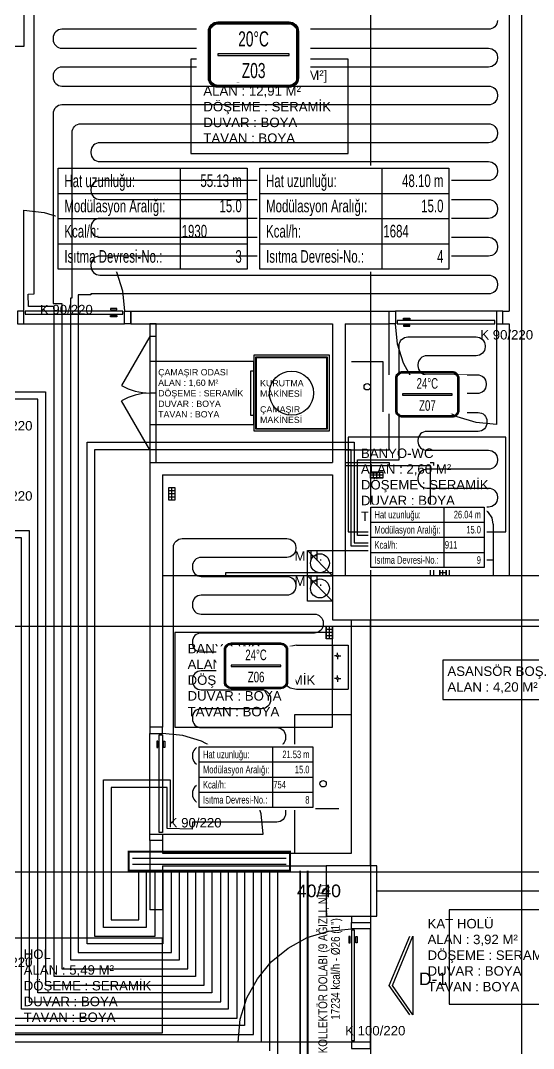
# Model space of a CAD drawing. Header units: centimetres. Extents: x -1224 to 8120, y -5771 to -1283.
# Drawn here: x -522 to -115, y -2508 to -1693 of the extents above; entities that cross this region are included whole.
import ezdxf
from ezdxf.enums import TextEntityAlignment as Align

# ---------------------------------------------------------------- set-up
doc = ezdxf.new("R2010")
doc.units = ezdxf.units.CM
for name, color, linetype in [('ROTAS-ISITMA-CAP', 41, 'Continuous'), ('ROTAS-ISITMA-DONUS-BORU', 30, 'Continuous'), ('ROTAS-ISITMA-ETIKET', 2, 'Continuous'), ('ROTAS-ISITMA-GIDIS-BORU', 10, 'Continuous'), ('ROTAS-ISITMA-KOLLEKTOR', 4, 'Continuous'), ('ROTAS-ISITMA-MAHAL-ETIKET', 2, 'Continuous'), ('ROTAS-ISITMA-PEX', 1, 'Continuous'), ('ROTAS-ISITMA-YAZI', 7, 'Continuous'), ('ROTAS-MIMARI', 8, 'Continuous'), ('ROTAS-MIMARI-KOLON', 8, 'Continuous'), ('ROTAS-MIMARI-YAZI', 8, 'Continuous')]:
    doc.layers.add(name, color=color, linetype=linetype)
doc.styles.add('ROTAS-YAZI', font='arial.ttf')

# ---------------------------------------------------------------- blocks, each defined once
blk = doc.blocks.new('ROTAS-YI-ETIKET')
at = {"color": 2}
for p, q in [((96.87, 0), (96.87, -80)), ((0, -20), (150, -20)), ((0, -40), (150, -40)), ((0, -60), (150, -60))]:
    blk.add_line(p, q, dxfattribs=at)
at = {"color": 2, "extrusion": (0, 0, -1)}
blk.add_lwpolyline([(-150, 0), (-150, -80), (0, -80), (0, 0)], close=True, dxfattribs=at)
at = {"color": 2, "style": 'ROTAS-YAZI', "width": 0.65}
for s, p in [('Hat uzunluğu:', (5, -10)), ('Modülasyon Aralığı:', (5, -30)), ('Kcal/h:', (5, -50)), ('Isıtma Devresi-No.:', (5, -70))]:
    blk.add_text(s, height=10, dxfattribs=at).set_placement(p, align=Align.MIDDLE_LEFT)
at = {"color": 2, "style": 'ROTAS-YAZI', "width": 0.65, "flags": 1}
for tag in ['ALAN', 'NO', 'DERECE', 'BORU', 'MAHAL']:
    blk.add_attdef(tag, (0, 0), '', height=5, dxfattribs=at)
at = {"color": 2, "style": 'ROTAS-YAZI', "width": 0.65}
for tag, p in [('UZ', (145.7, -14.93)), ('AR', (145.7, -34.94)), ('NO1', (145.7, -75.02))]:
    blk.add_attdef(tag, text='', height=10, dxfattribs=at).set_placement(p, align=Align.RIGHT)
blk.add_attdef('YER', (98.01, -54.93), '', height=10, dxfattribs=at)
blk = doc.blocks.new('ROTAS-YI-MAHAL')
at = {"color": 2, "extrusion": (0, 0, -1)}
for points in [[(35.71, -18.44), (35.71, 18.44, 0.414214), (28.21, 25.94), (-28.21, 25.94, 0.414214), (-35.71, 18.44), (-35.71, -18.44, 0.414214), (-28.21, -25.94), (28.21, -25.94, 0.414214)], [(34.21, -18.44), (34.21, 18.44, 0.414214), (28.21, 24.44), (-28.21, 24.44, 0.414214), (-34.21, 18.44), (-34.21, -18.44, 0.414214), (-28.21, -24.44), (28.21, -24.44, 0.414214)]]:
    blk.add_lwpolyline(points, format="xyb", close=True, dxfattribs=at)
at = {"color": 4, "extrusion": (0, 0, -1)}
for points in [[(35.21, -18.44), (35.21, 18.44, 0.414214), (28.21, 25.44), (-28.21, 25.44, 0.414214), (-35.21, 18.44), (-35.21, -18.44, 0.414214), (-28.21, -25.44), (28.21, -25.44, 0.414214)], [(34.71, -18.44), (34.71, 18.44, 0.414214), (28.21, 24.94), (-28.21, 24.94, 0.414214), (-34.71, 18.44), (-34.71, -18.44, 0.414214), (-28.21, -24.94), (28.21, -24.94, 0.414214)]]:
    blk.add_lwpolyline(points, format="xyb", close=True, dxfattribs=at)
at = {"color": 2, "extrusion": (0, 0, -1)}
blk.add_lwpolyline([(28.21, -0.75), (-28.21, -0.75), (-28.21, 0.75), (28.21, 0.75)], close=True, dxfattribs=at)
at = {"color": 4, "style": 'ROTAS-YAZI', "width": 0.65}
blk.add_attdef('DERECE', (-12.12, 6.47), '', height=12, dxfattribs=at)
at = {"color": 2, "style": 'ROTAS-YAZI', "width": 0.65, "flags": 1}
for tag in ['ALAN', 'MAHAL']:
    blk.add_attdef(tag, (0, 0), '', height=5, dxfattribs=at)
at = {"color": 1, "style": 'ROTAS-YAZI', "width": 0.65}
blk.add_attdef('NO', (-9.26, -18.64), '', height=12, dxfattribs=at)

msp = doc.modelspace()

# ---------------------------------------------------------------- linework, layer by layer
at = {"layer": 'ROTAS-ISITMA-DONUS-BORU', "const_width": 1.5}
msp.add_lwpolyline([(-294, -2883), (-294, -2367)], dxfattribs=at)
at = {"layer": 'ROTAS-ISITMA-GIDIS-BORU', "const_width": 1.5}
msp.add_lwpolyline([(-300, -2883), (-300, -2367)], dxfattribs=at)
at = {"layer": 'ROTAS-ISITMA-KOLLEKTOR'}
for p, q in [((-433, -2357), (-311, -2357)), ((-433, -2362), (-311, -2362))]:
    msp.add_line(p, q, dxfattribs=at)
at = {"layer": 'ROTAS-ISITMA-KOLLEKTOR', "const_width": 1.5}
msp.add_lwpolyline([(-436, -2367), (-308, -2367), (-308, -2352), (-436, -2352)], close=True, dxfattribs=at)
at = {"layer": 'ROTAS-ISITMA-PEX'}
for points in [[(-383, -2367), (-383, -2451), (-495, -2451), (-495, -1923), (-495, -1919.5), (-515.56, -1919.5), (-515.82, -1909.56), (-510.92, -1909.44), (-510.92, -1631.44, -0.414214)], [(-143.5, -1692.44, -0.414214), (-150.5, -1699.44), (-488.92, -1699.44, 0.414214), (-495.92, -1706.44), (-495.92, -1707.44, 0.414214), (-488.92, -1714.44), (-150.5, -1714.44, -0.414214), (-143.5, -1721.44), (-143.5, -1722.44, -0.414214), (-150.5, -1729.44), (-488.92, -1729.44, 0.414214), (-495.92, -1736.44), (-495.92, -1737.44, 0.414214), (-488.92, -1744.44), (-150.5, -1744.44, -0.414214), (-143.5, -1751.44), (-143.5, -1752.44, -0.414214), (-150.5, -1759.44), (-488.92, -1759.44, 0.414214), (-495.92, -1766.44), (-495.92, -1909.44), (-495.92, -1917), (-489, -1917), (-489, -1923), (-489, -2445), (-389, -2445), (-389, -2367)], [(-422, -2367), (-422, -2412), (-456, -2412), (-456, -2295), (-409, -2295), (-403, -2295), (-403, -2328.5), (-400.5, -2328.5), (-400.5, -2110.5, -0.414214), (-393.5, -2103.5), (-310.5, -2103.5, -0.414214), (-303.5, -2110.5), (-303.5, -2111.5, -0.414214), (-310.5, -2118.5), (-378.5, -2118.5, 0.414214), (-385.5, -2125.5), (-385.5, -2126.5, 0.414214), (-378.5, -2133.5), (-310.5, -2133.5, -0.414214), (-303.5, -2140.5), (-303.5, -2141.5, -0.414214), (-310.5, -2148.5), (-378.5, -2148.5, 0.414214), (-385.5, -2155.5), (-385.5, -2156.5, 0.414214), (-378.5, -2163.5), (-288.66, -2163.5, -0.414214), (-281.66, -2170.5), (-281.66, -2171.5, -0.414214), (-288.66, -2178.5), (-378.5, -2178.5, 0.414214), (-385.5, -2185.5), (-385.5, -2186.5, 0.414214), (-378.5, -2193.5), (-330.5, -2193.5, -0.414214), (-323.5, -2200.5), (-323.5, -2201.5, -0.414214), (-330.5, -2208.5), (-378.5, -2208.5, 0.414214), (-385.5, -2215.5), (-385.5, -2216.5, 0.414214), (-378.5, -2223.5), (-330.48, -2223.5, -0.414214), (-323.48, -2230.5), (-323.48, -2231.5, -0.414214), (-330.48, -2238.5), (-378.5, -2238.5, 0.414214), (-385.5, -2245.5), (-385.5, -2246.5, 0.414214), (-378.5, -2253.5), (-318.5, -2253.5, -0.414214), (-311.5, -2260.5), (-311.5, -2261.5, -0.414214), (-318.5, -2268.5), (-378.5, -2268.5, 0.414214), (-385.5, -2275.5), (-385.5, -2276.5, 0.414214), (-378.5, -2283.5), (-318.5, -2283.5, -0.414214), (-311.5, -2290.5), (-311.5, -2291.5, -0.414214), (-318.5, -2298.5), (-378.5, -2298.5, 0.414214), (-385.5, -2305.5), (-385.5, -2306.5, 0.414214), (-378.5, -2313.5), (-318.5, -2313.5, -0.414214), (-311.5, -2320.5), (-311.5, -2321.5, -0.414214), (-318.5, -2328.5), (-385.5, -2328.5), (-385.64, -2334.07), (-405.5, -2333.56), (-405.5, -2301), (-409, -2301), (-450, -2301), (-450, -2406), (-428, -2406), (-428, -2367)], [(-344, -2367), (-344, -2490), (-549, -2490), (-557, -2490), (-557, -2430.87), (-609.14, -2429.54), (-609.5, -2443.5), (-609.5, -2721.5, -0.414214)], [(-331, -2367), (-331, -2503), (-549, -2503), (-564, -2503), (-564, -2437.7), (-579.34, -2437.3), (-579.5, -2443.5), (-579.5, -2991.5, -0.414214)]]:
    msp.add_lwpolyline(points, format="xyb", dxfattribs=at)
for points in [[(-549, -1987), (-502, -1987), (-502, -2458), (-376, -2458), (-376, -2367)], [(-370, -2367), (-370, -2464), (-508, -2464), (-508, -1993), (-549, -1993)], [(-549, -2097), (-515, -2097), (-515, -2471), (-363, -2471), (-363, -2367)], [(-357, -2367), (-357, -2477), (-521, -2477), (-521, -2103), (-549, -2103)], [(-594.5, -2736.5), (-594.5, -2443.5), (-594.27, -2434.42), (-561.5, -2435.26), (-561.5, -2497), (-549, -2497), (-337, -2497), (-337, -2367)], [(-549, -2484), (-350, -2484), (-350, -2367)], [(-324, -2510), (-324, -2367)], [(-318, -2367), (-318, -2516)]]:
    msp.add_lwpolyline(points, dxfattribs=at)
at = {"layer": 'ROTAS-MIMARI'}
for points in [[(-244.27, -1333.08), (-244.27, -3298.08)], [(-124.27, -1333.08), (-124.27, -3298.08)], [(-134.27, -1623.08), (-134.27, -1923.08)], [(-386.77, -1723.08), (-386.77, -1798.08), (-261.77, -1798.08), (-261.77, -1723.08), (-386.77, -1723.08)], [(-519.27, -1923.08), (-519.27, -1843.08)], [(-519.27, -1843.08), (-503.14, -1844.71), (-488.13, -1849.37), (-474.54, -1856.75), (-462.7, -1866.51), (-452.93, -1878.35), (-445.55, -1891.94), (-440.89, -1906.96), (-439.27, -1923.08)], [(-434.27, -1933.08), (-434.27, -1923.08)], [(-434.27, -1923.08), (-229.27, -1923.08)], [(-229.27, -1933.08), (-229.27, -1923.08)], [(-144.27, -1923.08), (-224.27, -1923.08)], [(-139.27, -1933.08), (-139.27, -1923.08)], [(-139.27, -1923.08), (-134.27, -1923.08)], [(-519.27, -1933.08), (-439.27, -1933.08)], [(-434.27, -1933.08), (-274.27, -1933.08)], [(-274.27, -1933.08), (-274.27, -2043.08)], [(-264.27, -2033.08), (-229.27, -2033.08), (-229.27, -1933.08)], [(-264.27, -1933.08), (-264.27, -2133.08)], [(-264.27, -1933.08), (-229.27, -1933.08)], [(-144.27, -2013.08), (-160.39, -2011.46), (-175.41, -2006.8), (-188.99, -1999.42), (-200.83, -1989.65), (-210.6, -1977.81), (-217.98, -1964.22), (-222.64, -1949.21), (-224.27, -1933.08)], [(-144.27, -1933.08), (-144.27, -2013.08)], [(-139.27, -1933.08), (-134.27, -1933.08)], [(-134.27, -1933.08), (-134.27, -2133.08)], [(-419.27, -1943.08), (-441.77, -1982.05)], [(-414.27, -1943.08), (-419.27, -1943.08)], [(-419.27, -1963.08), (-419.27, -2013.08), (-336.77, -2013.08), (-336.77, -1963.08), (-419.27, -1963.08)], [(-259.27, -1963.08), (-234.27, -1963.08), (-234.27, -2003.08)], [(-336.77, -1970.58), (-339.27, -1970.58), (-339.27, -2005.58), (-336.77, -2005.58)], [(-441.77, -1982.05), (-436.48, -1984.66), (-430.91, -1986.55), (-425.15, -1987.7), (-419.27, -1988.08)], [(-419.27, -1988.08), (-425.15, -1988.47), (-430.91, -1989.62), (-436.48, -1991.5), (-441.77, -1994.11)], [(-414.27, -1988.08), (-419.27, -1988.08)], [(-419.27, -2033.08), (-441.77, -1994.11)], [(-261.77, -2023.08), (-261.77, -2098.08), (-136.77, -2098.08), (-136.77, -2023.08), (-261.77, -2023.08)], [(-414.27, -2033.08), (-419.27, -2033.08)], [(-419.27, -2043.08), (-274.27, -2043.08)], [(-419.27, -2043.08), (-419.27, -2253.08)], [(-264.27, -2043.08), (-229.27, -2043.08)], [(-264.27, -2045.58), (-196.77, -2045.58)], [(-229.27, -2043.08), (-229.27, -2045.58)], [(-196.77, -2043.08), (-194.27, -2043.08)], [(-196.77, -2045.58), (-196.77, -2133.08)], [(-194.27, -2043.08), (-194.27, -2045.58)], [(-409.27, -2053.08), (-274.27, -2053.08)], [(-409.27, -2053.08), (-409.27, -2253.08)], [(-274.27, -2053.08), (-274.27, -2133.08)], [(-244.27, -2050.83), (-234.27, -2050.83)], [(-244.27, -2053.08), (-234.27, -2053.08)], [(-241.77, -2055.33), (-241.77, -2050.83)], [(-239.27, -2055.33), (-239.27, -2050.83)], [(-236.77, -2055.33), (-236.77, -2050.83)], [(-404.02, -2073.08), (-404.02, -2063.08)], [(-401.77, -2073.08), (-401.77, -2063.08)], [(-399.52, -2063.08), (-399.52, -2073.08)], [(-234.27, -2055.33), (-244.27, -2055.33)], [(-399.52, -2065.58), (-404.02, -2065.58)], [(-399.52, -2068.08), (-404.02, -2068.08)], [(-399.52, -2070.58), (-404.02, -2070.58)], [(-196.77, -2078.08), (-194.27, -2078.08)], [(-194.27, -2078.08), (-194.27, -2133.08)], [(-168.77, -2079.08), (-173.83, -2080.1), (-177.96, -2082.89), (-180.74, -2087.02), (-181.77, -2092.08)], [(-168.77, -2079.08), (-159.77, -2079.08)], [(-146.77, -2092.08), (-147.79, -2087.02), (-150.57, -2082.89), (-154.71, -2080.1), (-159.77, -2079.08)], [(-181.77, -2092.08), (-181.77, -2133.08)], [(-146.77, -2092.08), (-146.77, -2133.08)], [(-294.27, -2113.08), (-274.27, -2133.08)], [(-274.27, -2113.08), (-274.27, -2133.08)], [(-189.02, -2133.08), (-189.02, -2123.08)], [(-184.52, -2125.58), (-189.02, -2125.58)], [(-184.52, -2128.08), (-189.02, -2128.08)], [(-186.77, -2133.08), (-186.77, -2123.08)], [(-184.52, -2123.08), (-184.52, -2133.08)], [(-146.77, -2120.58), (-181.77, -2120.58)], [(-174.02, -2124.58), (-175.77, -2124.58)], [(-173.27, -2123.83), (-173.27, -2122.08)], [(-173.27, -2125.33), (-173.27, -2127.08)], [(-172.52, -2124.58), (-170.77, -2124.58)], [(-156.02, -2124.58), (-157.77, -2124.58)], [(-155.27, -2123.83), (-155.27, -2122.08)], [(-155.27, -2125.33), (-155.27, -2127.08)], [(-154.52, -2124.58), (-152.77, -2124.58)], [(-274.27, -2133.08), (-409.27, -2133.08)], [(-274.27, -2130.58), (-359.27, -2130.58)], [(-359.27, -2130.58), (-359.27, -2133.08)], [(-294.27, -2133.08), (-274.27, -2153.08)], [(-184.52, -2130.58), (-189.02, -2130.58)], [(-146.77, -2133.08), (-181.77, -2133.08)], [(-259.27, -2353.08), (-259.27, -2168.08)], [(-244.27, -2363.08), (-244.27, -2168.08)], [(-1174.27, -2173.08), (925.73, -2173.08)], [(-279.02, -2183.08), (-279.02, -2173.08)], [(-274.52, -2175.58), (-279.02, -2175.58)], [(-276.77, -2183.08), (-276.77, -2173.08)], [(-274.52, -2173.08), (-274.52, -2183.08)], [(-399.27, -2178.08), (-399.27, -2253.08), (-274.27, -2253.08), (-274.27, -2178.08), (-399.27, -2178.08)], [(-274.52, -2178.08), (-279.02, -2178.08)], [(-274.52, -2180.58), (-279.02, -2180.58)], [(-302.77, -2188.08), (-307.83, -2189.1), (-311.96, -2191.89), (-314.74, -2196.02), (-315.77, -2201.08)], [(-302.77, -2188.08), (-261.77, -2188.08)], [(-274.27, -2188.08), (-274.27, -2223.08)], [(-261.77, -2188.08), (-261.77, -2223.08)], [(-315.77, -2210.08), (-315.77, -2201.08)], [(-271.02, -2196.58), (-272.77, -2196.58)], [(-270.27, -2195.83), (-270.27, -2194.08)], [(-270.27, -2197.33), (-270.27, -2199.08)], [(-269.52, -2196.58), (-267.77, -2196.58)], [(-315.77, -2210.08), (-314.74, -2215.14), (-311.96, -2219.27), (-307.83, -2222.06), (-302.77, -2223.08)], [(-271.02, -2214.58), (-272.77, -2214.58)], [(-270.27, -2213.83), (-270.27, -2212.08)], [(-270.27, -2215.33), (-270.27, -2217.08)], [(-269.52, -2214.58), (-267.77, -2214.58)], [(-302.77, -2223.08), (-261.77, -2223.08)], [(-304.27, -2353.08), (-304.27, -2243.08), (-259.27, -2243.08)], [(-409.27, -2253.08), (-419.27, -2253.08)], [(-419.27, -2338.08), (-419.27, -2258.08)], [(-329.27, -2338.08), (-330.89, -2321.96), (-335.55, -2306.94), (-342.93, -2293.35), (-352.7, -2281.51), (-364.54, -2271.75), (-378.13, -2264.37), (-393.14, -2259.71), (-409.27, -2258.08)], [(-269.27, -2318.08), (-294.27, -2318.08), (-294.27, -2278.08)], [(-409.27, -2338.08), (-329.27, -2338.08)], [(-409.27, -2343.08), (-419.27, -2343.08)], [(-419.27, -2343.08), (-419.27, -2398.08)], [(-409.27, -2343.08), (-409.27, -2353.08)], [(-409.27, -2353.08), (-259.27, -2353.08)], [(-409.27, -2363.08), (-279.27, -2363.08)], [(-409.27, -2363.08), (-409.27, -2398.08)], [(-1174.27, -2368.08), (925.73, -2368.08)], [(-239.27, -2368.08), (-9.27, -2368.08)], [(-239.27, -2383.08), (-9.27, -2383.08)], [(-409.27, -2398.08), (-419.27, -2398.08)], [(-259.27, -2403.08), (-259.27, -2408.08)], [(-244.27, -2403.08), (-244.27, -2408.08)], [(-349.27, -2503.08), (-347.44, -2484.94), (-342.19, -2468.05), (-333.9, -2452.76), (-322.91, -2439.44), (-309.59, -2428.45), (-294.3, -2420.16), (-277.4, -2414.91), (-259.27, -2413.08)], [(-259.27, -2408.08), (-244.27, -2408.08)], [(-244.27, -2503.08), (-244.27, -2413.08)], [(-529.27, -2420.58), (-529.27, -2495.58), (-409.27, -2495.58), (-409.27, -2420.58), (-529.27, -2420.58)], [(-213.02, -2481.52), (-229.27, -2458.08), (-213.02, -2419.02)], [(-210.52, -2419.02), (-210.52, -2481.52), (-226.77, -2458.08), (-210.52, -2419.02)], [(-259.27, -2503.08), (-349.27, -2503.08)]]:
    msp.add_lwpolyline(points, dxfattribs=at)
for points in [[(-524.27, -1923.08), (-524.27, -1933.08), (-519.27, -1933.08), (-519.27, -1923.08), (-524.27, -1923.08)], [(-518.02, -1925.58), (-440.52, -1925.58), (-440.52, -1923.08), (-518.02, -1923.08), (-518.02, -1925.58)], [(-450.51, -1921.08), (-450.52, -1922.08), (-445.52, -1922.08), (-445.51, -1921.08), (-450.51, -1921.08)], [(-434.27, -1923.08), (-434.27, -1933.08), (-439.27, -1933.08), (-439.27, -1923.08), (-434.27, -1923.08)], [(-229.27, -1933.08), (-229.27, -1923.08), (-224.27, -1923.08), (-224.27, -1933.08), (-229.27, -1933.08)], [(-139.27, -1933.08), (-139.27, -1923.08), (-144.27, -1923.08), (-144.27, -1933.08), (-139.27, -1933.08)], [(-450.51, -1927.58), (-450.52, -1926.58), (-445.52, -1926.58), (-445.51, -1927.58), (-450.51, -1927.58)], [(-145.52, -1930.58), (-223.02, -1930.58), (-223.02, -1933.08), (-145.52, -1933.08), (-145.52, -1930.58)], [(-213.02, -1928.58), (-213.02, -1929.58), (-218.02, -1929.58), (-218.02, -1928.58), (-213.02, -1928.58)], [(-419.27, -2043.08), (-414.27, -2043.08), (-414.27, -1933.08), (-419.27, -1933.08), (-419.27, -2043.08)], [(-213.02, -1935.08), (-213.02, -1934.08), (-218.02, -1934.08), (-218.02, -1935.08), (-213.02, -1935.08)], [(-336.77, -2018.08), (-276.77, -2018.08), (-276.77, -1958.08), (-336.77, -1958.08), (-336.77, -2018.08)], [(-335.27, -2016.58), (-278.27, -2016.58), (-278.27, -1959.58), (-335.27, -1959.58), (-335.27, -2016.58)], [(-334.77, -2016.08), (-278.77, -2016.08), (-278.77, -1960.08), (-334.77, -1960.08), (-334.77, -2016.08)], [(-244.27, -2055.58), (-244.27, -2050.58), (-234.27, -2050.58), (-234.27, -2055.58), (-244.27, -2055.58)], [(-399.27, -2073.08), (-404.27, -2073.08), (-404.27, -2063.08), (-399.27, -2063.08), (-399.27, -2073.08)], [(-244.27, -2133.08), (-294.27, -2133.08), (-294.27, -2113.08), (-244.27, -2113.08), (-244.27, -2133.08)], [(-184.27, -2133.08), (-189.27, -2133.08), (-189.27, -2123.08), (-184.27, -2123.08), (-184.27, -2133.08)], [(-274.27, -2153.08), (-294.27, -2153.08), (-294.27, -2133.08), (-274.27, -2133.08), (-274.27, -2153.08)], [(-274.27, -2183.08), (-279.27, -2183.08), (-279.27, -2173.08), (-274.27, -2173.08), (-274.27, -2183.08)], [(-186.77, -2199.96), (-186.77, -2231.21), (-61.77, -2231.21), (-61.77, -2199.96), (-186.77, -2199.96)], [(-409.27, -2253.08), (-419.27, -2253.08), (-419.27, -2258.08), (-409.27, -2258.08), (-409.27, -2253.08)], [(-413.77, -2269.33), (-412.77, -2269.33), (-412.77, -2264.33), (-413.77, -2264.33), (-413.77, -2269.33)], [(-411.77, -2336.83), (-411.77, -2259.33), (-409.27, -2259.33), (-409.27, -2336.83), (-411.77, -2336.83)], [(-407.27, -2269.33), (-408.27, -2269.33), (-408.27, -2264.33), (-407.27, -2264.33), (-407.27, -2269.33)], [(-409.27, -2343.08), (-419.27, -2343.08), (-419.27, -2338.08), (-409.27, -2338.08), (-409.27, -2343.08)], [(-181.77, -2398.08), (-181.77, -2473.08), (-66.77, -2473.08), (-66.77, -2398.08), (-181.77, -2398.08)], [(-259.27, -2408.08), (-244.27, -2408.08), (-244.27, -2413.08), (-259.27, -2413.08), (-259.27, -2408.08)], [(-261.27, -2424.33), (-260.27, -2424.33), (-260.27, -2419.33), (-261.27, -2419.33), (-261.27, -2424.33)], [(-256.77, -2501.83), (-256.77, -2414.33), (-259.27, -2414.33), (-259.27, -2501.83), (-256.77, -2501.83)], [(-254.77, -2424.33), (-255.77, -2424.33), (-255.77, -2419.33), (-254.77, -2419.33), (-254.77, -2424.33)], [(-259.27, -2508.08), (-244.27, -2508.08), (-244.27, -2503.08), (-259.27, -2503.08), (-259.27, -2508.08)]]:
    msp.add_lwpolyline(points, close=True, dxfattribs=at)
for centre, radius in [((-306.77, -1988.08), 17.5), ((-246.77, -1983.08), 2.5), ((-284.27, -2123.08), 7.5), ((-173.27, -2124.58), 0.75), ((-155.27, -2124.58), 0.75), ((-284.27, -2143.08), 7.5), ((-270.27, -2196.58), 0.75), ((-270.27, -2214.58), 0.75), ((-281.77, -2298.08), 2.5)]:
    msp.add_circle(centre, radius, dxfattribs=at)
at = {"layer": 'ROTAS-MIMARI-KOLON'}
for points in [[(-519.27, -1583.08), (-519.27, -1713.08), (-579.27, -1713.08), (-579.27, -1683.08), (-549.27, -1683.08), (-549.27, -1583.08), (-519.27, -1583.08)], [(25.73, -2168.08), (25.73, -2133.08), (-274.27, -2133.08), (-274.27, -2168.08), (25.73, -2168.08)], [(-279.27, -2403.08), (-239.27, -2403.08), (-239.27, -2363.08), (-279.27, -2363.08), (-279.27, -2403.08)]]:
    msp.add_lwpolyline(points, close=True, dxfattribs=at)

# ---------------------------------------------------------------- texts
at = {"layer": 'ROTAS-ISITMA-CAP', "style": 'ROTAS-YAZI', "width": 0.8}
msp.add_text('17234 kcal/h - Ø26 (1")', height=7, rotation=90, dxfattribs=at).set_placement((-272, -2445), align=Align.MIDDLE_CENTER)
at = {"layer": 'ROTAS-ISITMA-YAZI', "style": 'ROTAS-YAZI', "width": 0.8}
msp.add_text('KOLLEKTÖR DOLABI (9 AĞIZLI, NİŞ)', height=7, rotation=90, dxfattribs=at).set_placement((-282, -2445), align=Align.MIDDLE_CENTER)
at = {"layer": 'ROTAS-MIMARI-YAZI', "attachment_point": 1, "style": 'ROTAS-YAZI'}
for s, insert, char_height in [('ODA [MKA 11,05 M²]\\PALAN : 12,91 M² \\PDÖŞEME : SERAMİK\\PDUVAR : BOYA \\PTAVAN : BOYA', (-376.77, -1732.06), 7.5), ('K 90/220', (-506.43, -1918.08), 7.5), ('K 90/220', (-157.11, -1938.08), 7.5), ('ÇAMAŞIR ODASI\\PALAN : 1,60 M² \\PDÖŞEME : SERAMİK\\PDUVAR : BOYA \\PTAVAN : BOYA', (-412.6, -1969.06), 5), ('KURUTMA\\PMAKİNESİ', (-331.77, -1977.69), 5), ('ÇAMAŞIR\\PMAKİNESİ', (-331.77, -1998.48), 5), ('K 90/220', (-554.27, -2010.24), 7.5), ('BANYO-WC\\PALAN : 2,60 M² \\PDÖŞEME : SERAMİK\\PDUVAR : BOYA \\PTAVAN : BOYA', (-251.77, -2032.06), 7.5), ('K 90/220', (-554.27, -2065.92), 7.5), ('M.H.', (-304.42, -2113.59), 7.5), ('M.H.', (-304.42, -2133.59), 7.5), ('BANYO-WC\\PALAN : 4,33 M² \\PDÖŞEME : SERAMİK\\PDUVAR : BOYA \\PTAVAN : BOYA', (-389.27, -2187.06), 7.5), ('ASANSÖR BOŞ.\\PALAN : 4,20 M² ', (-183.16, -2205.01), 7.5), ('K 90/220', (-404.27, -2325.24), 7.5), ('40/40', (-302.57, -2378.06), 10), ('KAT HOLÜ\\PALAN : 3,92 M² \\PDÖŞEME : SERAMİK\\PDUVAR : BOYA \\PTAVAN : BOYA', (-198.9, -2405.32), 7.5), ('HOL\\PALAN : 5,49 M² \\PDÖŞEME : SERAMİK\\PDUVAR : BOYA \\PTAVAN : BOYA', (-519.27, -2429.56), 7.5), ('K 90/220', (-554.27, -2435.92), 7.5), ('D-1', (-205.81, -2447.85), 10), ('K 100/220', (-264.27, -2490.24), 7.5)]:
    msp.add_mtext(s, dxfattribs=dict(at, insert=insert, char_height=char_height))

# ---------------------------------------------------------------- next in the draw order: wipeouts: each hides what was drawn before it
for points in [[(-382, -1741.53), (-292, -1741.53), (-292, -1697.53), (-382, -1697.53)], [(-494, -1891.66), (-340, -1891.66), (-340, -1807.66), (-494, -1807.66)]]:
    msp.add_wipeout(points)

# ---------------------------------------------------------------- next in the draw order: linework, layer by layer
at = {"layer": 'ROTAS-ISITMA-PEX'}
msp.add_lwpolyline([(-396, -2367), (-396, -2438), (-482, -2438), (-482, -1923), (-482, -1912.5), (-480.92, -1912.5), (-480.92, -1909.44), (-480.92, -1781.44, -0.414214), (-473.92, -1774.44), (-150.5, -1774.44, -0.414214), (-143.5, -1781.44), (-143.5, -1782.44, -0.414214), (-150.5, -1789.44), (-458.92, -1789.44, 0.414214), (-465.92, -1796.44), (-465.92, -1797.44, 0.414214), (-458.92, -1804.44), (-150.5, -1804.44, -0.414214), (-143.5, -1811.44), (-143.5, -1812.44, -0.414214), (-150.5, -1819.44), (-458.92, -1819.44, 0.414214), (-465.92, -1826.44), (-465.92, -1827.44, 0.414214), (-458.92, -1834.44), (-150.5, -1834.44, -0.414214), (-143.5, -1841.44), (-143.5, -1842.44, -0.414214), (-150.5, -1849.44), (-458.92, -1849.44, 0.414214), (-465.92, -1856.44), (-465.92, -1857.44, 0.414214), (-458.92, -1864.44), (-150.5, -1864.44, -0.414214), (-143.5, -1871.44), (-143.5, -1872.44, -0.414214), (-150.5, -1879.44), (-458.92, -1879.44, 0.414214), (-465.92, -1886.44), (-465.92, -1887.44, 0.414214), (-458.92, -1894.44), (-150.5, -1894.44, -0.414214), (-143.5, -1901.44), (-143.5, -1902.44, -0.414214), (-150.5, -1909.44), (-465.92, -1909.44), (-465.92, -1910), (-476, -1910), (-476, -1923), (-476, -2432), (-402, -2432), (-402, -2367)], format="xyb", dxfattribs=at)

# ---------------------------------------------------------------- next in the draw order: block references
at = {"layer": 'ROTAS-ISITMA-ETIKET'}
msp.add_blockref('ROTAS-YI-ETIKET', (-492, -1809.66), dxfattribs=at).add_auto_attribs({'UZ': '55.13 m', 'AR': '15.0', 'NO1': '3', 'YER': '1930'})
at = {"layer": 'ROTAS-ISITMA-MAHAL-ETIKET'}
msp.add_blockref('ROTAS-YI-MAHAL', (-337, -1719.53), dxfattribs=at).add_auto_attribs({'DERECE': '20%%DC', 'NO': 'Z03'})

# ---------------------------------------------------------------- next in the draw order: wipeouts: each hides what was drawn before it
for points in [[(-334, -1891.66), (-180, -1891.66), (-180, -1807.66), (-334, -1807.66)], [(-366.5, -2219.94), (-303.5, -2219.94), (-303.5, -2189.14), (-366.5, -2189.14)], [(-382, -2318.8), (-288, -2318.8), (-288, -2266.8), (-382, -2266.8)]]:
    msp.add_wipeout(points)

# ---------------------------------------------------------------- next in the draw order: linework, layer by layer
at = {"layer": 'ROTAS-ISITMA-PEX'}
msp.add_lwpolyline([(-409, -2367), (-409, -2425), (-469, -2425), (-469, -2027), (-262, -2027), (-257, -2027), (-257, -2107), (-243.93, -2107), (-240.66, -2110.27), (-238.89, -2108.5), (-238.89, -2101), (-254.5, -2101), (-254.5, -2041), (-221.5, -2041), (-221.5, -1950.5, -0.414214), (-214.5, -1943.5), (-160.31, -1943.5, -0.414214), (-153.31, -1950.5), (-153.31, -1951.5, -0.414214), (-160.31, -1958.5), (-199.5, -1958.5, 0.414214), (-206.5, -1965.5), (-206.5, -1966.5, 0.414214), (-199.5, -1973.5), (-159.54, -1973.5, -0.414214), (-152.54, -1980.5), (-152.54, -1981.5, -0.414214), (-159.54, -1988.5), (-199.5, -1988.5, 0.414214), (-206.5, -1995.5), (-206.5, -1996.5, 0.414214), (-199.5, -2003.5), (-158.77, -2003.5, -0.414214), (-151.77, -2010.5), (-151.77, -2011.5, -0.414214), (-158.77, -2018.5), (-199.5, -2018.5, 0.414214), (-206.5, -2025.5), (-206.5, -2026.5, 0.414214), (-199.5, -2033.5), (-150.5, -2033.5, -0.414214), (-143.5, -2040.5), (-143.5, -2041.5, -0.414214), (-150.5, -2048.5), (-199.5, -2048.5, 0.414214), (-206.5, -2055.5), (-206.5, -2056.5, 0.414214), (-199.5, -2063.5), (-150.5, -2063.5, -0.414214), (-143.5, -2070.5), (-143.5, -2071.5, -0.414214), (-150.5, -2078.5), (-216.89, -2078.5, 0.414214), (-223.89, -2085.5), (-223.89, -2086.5, 0.414214), (-216.89, -2093.5), (-204.5, -2093.5, -0.414214), (-197.5, -2100.5), (-197.5, -2101.5, -0.414214), (-204.5, -2108.5), (-223.89, -2108.5), (-239.5, -2114.96), (-244.96, -2109.5), (-259.5, -2109.5), (-259.5, -2033), (-262, -2033), (-463, -2033), (-463, -2419), (-415, -2419), (-415, -2367)], format="xyb", dxfattribs=at)

# ---------------------------------------------------------------- next in the draw order: block references
at = {"layer": 'ROTAS-ISITMA-ETIKET'}
msp.add_blockref('ROTAS-YI-ETIKET', (-332, -1809.66), dxfattribs=at).add_auto_attribs({'UZ': '48.10 m', 'AR': '15.0', 'NO1': '4', 'YER': '1684'})
at = {"layer": 'ROTAS-ISITMA-ETIKET', "xscale": 0.6, "yscale": 0.6}
msp.add_blockref('ROTAS-YI-ETIKET', (-380, -2268.8), dxfattribs=at).add_auto_attribs({'UZ': '21.53 m', 'AR': '15.0', 'NO1': '8', 'YER': '754'})
at = {"layer": 'ROTAS-ISITMA-MAHAL-ETIKET', "xscale": 0.7, "yscale": 0.7}
msp.add_blockref('ROTAS-YI-MAHAL', (-335, -2204.54), dxfattribs=at).add_auto_attribs({'DERECE': '24%%DC', 'NO': 'Z06'})

# ---------------------------------------------------------------- next in the draw order: wipeouts: each hides what was drawn before it
for points in [[(-230.62, -2004.51), (-167.62, -2004.51), (-167.62, -1973.71), (-230.62, -1973.71)], [(-246, -2128.52), (-152, -2128.52), (-152, -2076.52), (-246, -2076.52)]]:
    msp.add_wipeout(points)

# ---------------------------------------------------------------- next in the draw order: block references
at = {"layer": 'ROTAS-ISITMA-ETIKET', "xscale": 0.6, "yscale": 0.6}
msp.add_blockref('ROTAS-YI-ETIKET', (-244, -2078.52), dxfattribs=at).add_auto_attribs({'UZ': '26.04 m', 'AR': '15.0', 'NO1': '9', 'YER': '911'})
at = {"layer": 'ROTAS-ISITMA-MAHAL-ETIKET', "xscale": 0.7, "yscale": 0.7}
msp.add_blockref('ROTAS-YI-MAHAL', (-199.12, -1989.11), dxfattribs=at).add_auto_attribs({'DERECE': '24%%DC', 'NO': 'Z07'})

doc.saveas('drawing.dxf')
